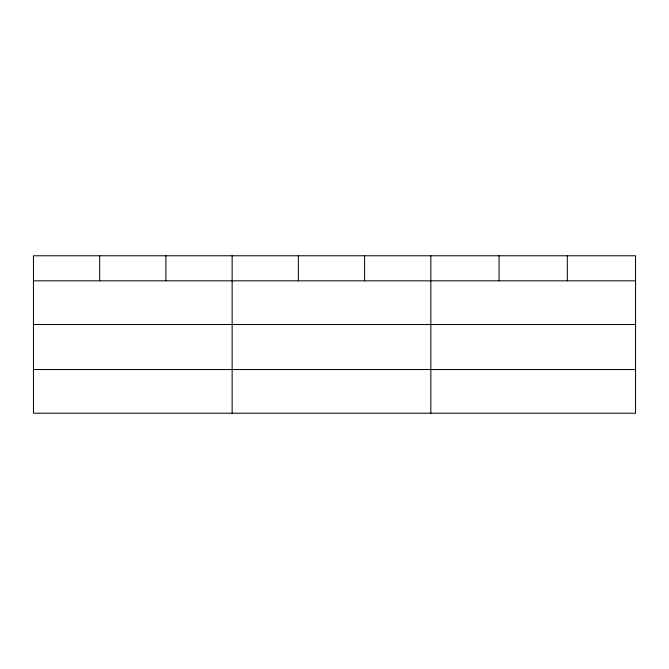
<?xml version="1.0" encoding="UTF-8"?>
<svg xmlns="http://www.w3.org/2000/svg" width="669" height="669" viewBox="0 0 669 669"><rect width="100%" height="100%" fill="white"/><g stroke="black" fill="none" stroke-linecap="round" stroke-linejoin="round"><path stroke-width="1" d="M635.55 324.515L635.55 255.775L33.45 255.775L33.45 413.225L635.55 413.225L635.55 324.515L33.45 324.515M33.45 280.829L635.55 280.829M33.45 369.531L635.55 369.531M567.312 255.775L567.312 280.829M499.074 255.775L499.074 280.829M430.836 255.775L430.836 413.225M364.605 255.775L364.605 280.829M298.374 255.775L298.374 280.829M232.143 255.775L232.143 413.225M165.912 255.775L165.912 280.829M99.681 255.775L99.681 280.829"/></g></svg>
